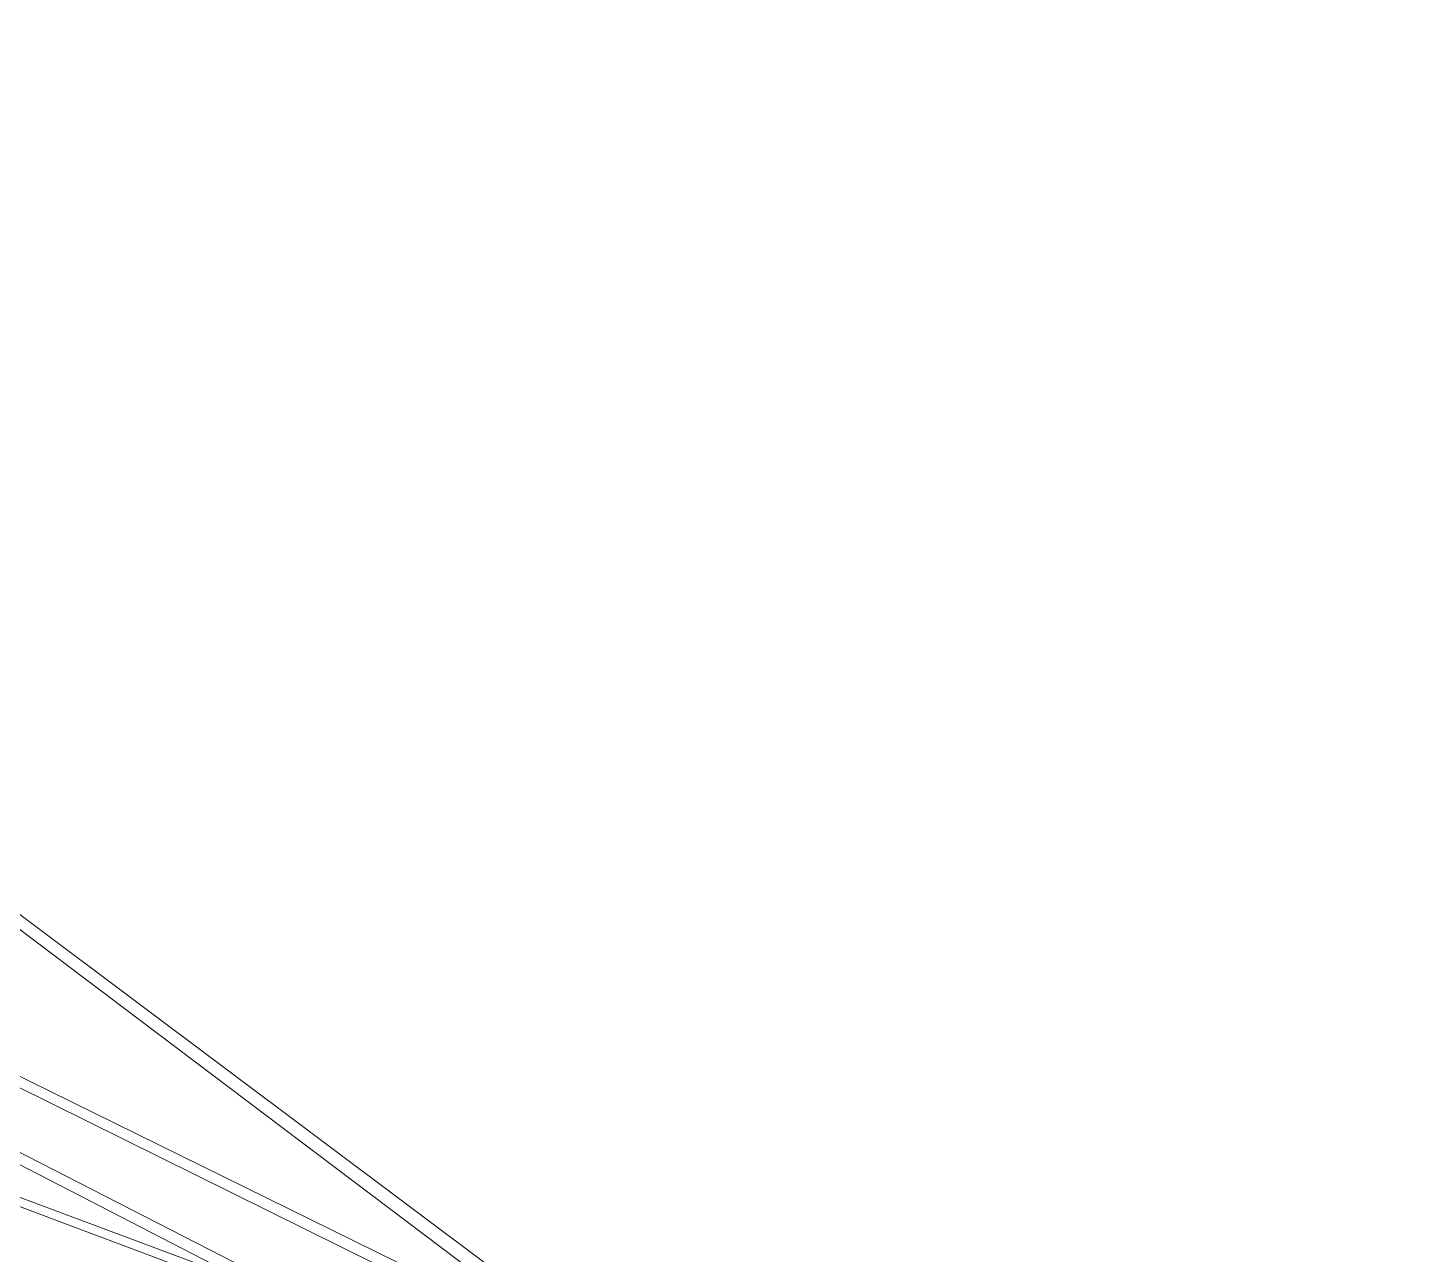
# Model space of a CAD drawing. Header units: millimetres. Extents: x -515342 to 330399, y -224905 to 507333.
# Drawn here: x -322524 to -274014, y -167229 to -124456 of the extents above; entities that cross this region are included whole.
import ezdxf

# ---------------------------------------------------------------- set-up
doc = ezdxf.new("R2010")
doc.units = ezdxf.units.MM
doc.layers.add('экспертиза ДУ', color=1, linetype='Continuous', lineweight=0)

msp = doc.modelspace()

# ---------------------------------------------------------------- linework, layer by layer
at = {"layer": 'экспертиза ДУ'}
for points in [[(-293894.6209, -177727.2942), (-416102.3658, -85462.434), (-293061.9953, -177671.4386)], [(-285871.6546, -183175.6637), (-451869.8267, -97460.6135), (-284997.8289, -183073.596)]]:
    msp.add_lwpolyline(points, dxfattribs=at)
at = {"layer": 'экспертиза ДУ', "elevation": 0}
for points in [[(-278744.9576, -183262.5355), (-451869.8267, -97460.6135), (-277871.1319, -183160.4678)], [(-484408.3576, -104842.0369), (-274887.6548, -183580.3606)], [(-274013.829, -183478.2929), (-484408.3576, -104842.0369)]]:
    msp.add_lwpolyline(points, dxfattribs=at)

doc.saveas('drawing.dxf')
